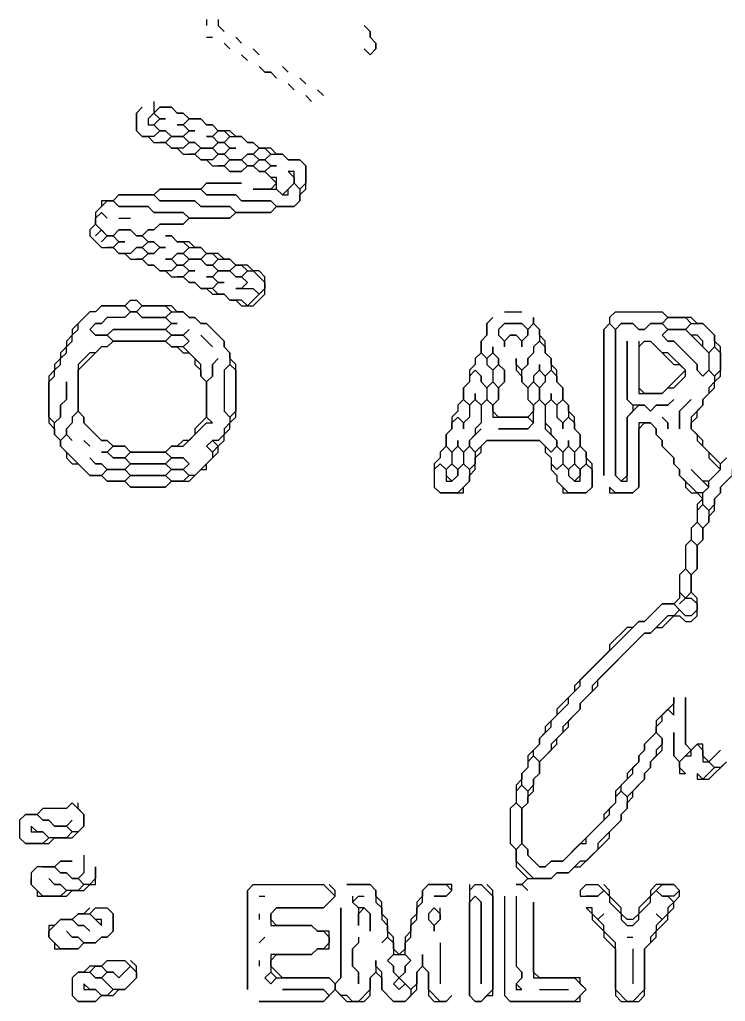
# Model space of a CAD drawing. Header units: metres. Extents: x 29 to 985, y 15 to 633.
# Drawn here: x 362.16 to 385.85, y 58.63 to 91.57 of the extents above; entities that cross this region are included whole.
import ezdxf

# ---------------------------------------------------------------- set-up
doc = ezdxf.new("R2010")
doc.units = ezdxf.units.M
doc.layers.add('ORIGINAL_DRAWING', color=8, linetype='CONTINUOUS')

msp = doc.modelspace()

# ---------------------------------------------------------------- linework, layer by layer
at = {"layer": 'ORIGINAL_DRAWING'}
for points in [[(368.431, 91.569), (368.431, 91.373)], [(368.824, 91.569), (368.824, 91.373), (369.02, 91.176), (368.824, 91.373)], [(373.725, 91.373), (373.922, 91.176), (373.922, 90.98), (374.118, 90.784), (374.118, 90.588), (373.922, 90.392), (373.725, 90.588), (373.922, 90.392), (374.118, 90.588), (374.118, 90.784), (373.922, 90.98), (373.922, 91.176)], [(368.431, 90.98), (368.627, 90.98)], [(369.412, 90.98), (369.608, 90.784)], [(369.02, 90.784), (369.216, 90.588)], [(370, 90.588), (370.196, 90.392)], [(369.608, 90.392), (369.804, 90.196)], [(370.196, 90), (370.392, 89.804), (370.588, 89.804), (370.784, 89.608), (370.588, 89.804), (370.392, 89.804)], [(370.98, 90), (371.176, 89.804)], [(371.569, 89.608), (371.765, 89.412)], [(371.176, 89.412), (371.373, 89.216)], [(371.765, 89.02), (371.961, 88.824)], [(372.157, 89.216), (372.353, 89.02)], [(366.667, 88.824), (366.667, 88.431), (366.471, 88.235), (366.471, 88.039), (366.667, 88.039), (366.863, 87.843), (366.667, 87.647), (366.275, 87.647), (366.078, 87.843), (366.078, 88.431), (366.275, 88.627), (366.078, 88.431), (366.078, 87.843), (366.275, 87.647), (366.471, 87.647), (366.667, 87.451), (367.059, 87.451), (367.255, 87.255), (367.451, 87.255), (367.647, 87.059), (368.039, 87.059), (368.235, 86.863), (368.431, 86.863), (368.627, 86.667), (369.02, 86.667), (369.216, 86.471), (369.608, 86.471), (369.804, 86.667), (370, 86.667), (370.196, 86.471), (370.392, 86.471), (370.784, 86.078), (370.588, 85.882), (370, 85.882), (370.784, 85.882), (370.98, 85.686), (371.176, 85.686), (371.176, 85.882), (371.373, 86.078), (371.569, 85.882), (371.569, 85.49), (371.373, 85.294), (370.784, 85.294), (370.588, 85.49), (369.608, 85.49), (369.412, 85.686), (368.431, 85.686), (368.235, 85.882), (368.431, 86.078), (369.608, 86.078), (368.431, 86.078), (368.235, 85.882), (366.863, 85.882), (366.667, 85.686), (365.49, 85.686), (365.294, 85.49), (364.902, 85.49), (364.902, 85.294), (364.706, 85.098), (364.706, 84.706), (364.51, 84.51), (364.51, 84.314), (364.902, 83.922), (365.294, 83.922), (365.49, 83.725), (365.686, 83.725), (365.882, 83.529), (366.275, 83.529), (366.471, 83.333), (366.667, 83.333), (366.863, 83.137), (367.059, 83.137), (367.255, 82.941), (367.647, 82.941), (367.843, 82.745), (368.039, 82.745), (368.235, 82.549), (368.431, 82.549), (368.627, 82.353), (369.02, 82.353), (369.216, 82.157), (369.412, 82.157), (369.608, 81.961), (370, 81.961), (370.392, 82.353), (370.392, 82.941), (370.196, 83.137), (370, 83.137), (369.804, 83.333), (369.412, 83.333), (369.216, 83.529), (369.02, 83.529), (368.824, 83.725), (368.431, 83.725), (368.235, 83.922), (368.039, 83.922), (367.843, 84.118), (367.451, 84.118), (367.255, 84.314), (367.059, 84.314), (367.255, 84.314), (367.451, 84.118), (367.647, 84.118), (367.843, 83.922), (367.647, 83.725), (367.451, 83.725), (367.255, 83.529), (367.059, 83.529), (367.255, 83.529), (367.451, 83.333), (367.255, 83.137), (366.863, 83.137), (366.667, 83.333), (366.471, 83.333), (366.275, 83.529), (366.471, 83.725), (366.667, 83.725), (366.863, 83.922), (367.059, 83.922), (366.863, 83.922), (366.667, 84.118), (366.471, 84.118), (366.275, 84.314), (366.471, 84.51), (366.667, 84.51), (366.863, 84.706), (367.647, 84.706), (367.843, 84.902), (369.216, 84.902), (369.412, 85.098), (370.588, 85.098), (370.784, 85.294), (371.373, 85.294), (371.569, 85.49), (371.569, 85.686), (371.765, 85.882), (371.765, 86.667), (371.569, 86.863), (371.176, 86.863), (370.98, 87.059), (370.784, 87.059), (370.588, 87.255), (370.196, 87.255), (370, 87.451), (369.804, 87.451), (369.608, 87.647), (369.412, 87.647), (369.216, 87.843), (368.824, 87.843), (368.627, 88.039), (368.431, 88.039), (368.235, 88.235), (367.843, 88.235), (367.647, 88.431), (367.451, 88.431), (367.255, 88.627), (366.863, 88.627)], [(366.667, 88.431), (366.863, 88.627), (367.255, 88.627), (367.451, 88.431), (367.647, 88.431), (367.843, 88.235), (367.647, 88.039), (367.451, 88.039), (367.647, 88.039), (367.843, 87.843), (367.647, 87.647), (367.255, 87.647), (367.059, 87.843), (366.863, 87.843), (366.667, 88.039), (366.863, 88.235), (367.059, 88.235), (366.863, 88.235)], [(366.471, 88.235), (366.667, 88.431), (366.863, 88.235), (366.667, 88.039)], [(367.647, 88.039), (367.843, 88.235), (368.235, 88.235), (368.431, 88.039), (368.627, 88.039), (368.824, 87.843), (368.627, 87.647), (368.431, 87.647), (368.627, 87.647), (368.824, 87.451), (368.627, 87.255), (368.235, 87.255), (368.039, 87.451), (367.843, 87.451), (367.647, 87.647), (367.843, 87.843), (368.039, 87.843), (367.843, 87.843)], [(366.667, 87.647), (366.863, 87.843), (367.059, 87.843), (367.255, 87.647), (367.059, 87.451), (366.863, 87.451)], [(367.059, 87.451), (367.255, 87.647), (367.647, 87.647), (367.843, 87.451), (367.647, 87.255), (367.255, 87.255)], [(368.627, 87.647), (368.824, 87.843), (369.02, 87.843), (369.216, 87.647), (369.02, 87.451), (368.824, 87.451)], [(369.02, 87.451), (369.216, 87.647), (369.608, 87.647), (369.804, 87.451), (370, 87.451), (370.196, 87.255), (370, 87.059), (369.804, 87.059), (369.608, 86.863), (369.216, 86.863), (369.02, 87.059), (369.216, 87.255), (369.412, 87.255), (369.216, 87.255)], [(367.647, 87.255), (367.843, 87.451), (368.039, 87.451), (368.235, 87.255), (368.039, 87.059), (367.843, 87.059)], [(368.627, 87.255), (368.824, 87.451), (369.02, 87.451), (369.216, 87.255), (369.02, 87.059), (368.824, 87.059)], [(368.039, 87.059), (368.235, 87.255), (368.627, 87.255), (368.824, 87.059), (368.627, 86.863), (368.235, 86.863)], [(368.627, 86.863), (368.824, 87.059), (369.02, 87.059), (369.216, 86.863), (369.02, 86.667), (368.824, 86.667)], [(369.608, 86.863), (369.804, 87.059), (370, 87.059), (370.196, 86.863), (370, 86.667), (369.804, 86.667)], [(370, 87.059), (370.196, 87.255), (370.392, 87.255), (370.588, 87.059), (370.392, 86.863), (370.196, 86.863)], [(370.392, 86.863), (370.588, 87.059), (370.98, 87.059), (371.176, 86.863), (371.569, 86.863), (371.765, 86.667), (371.765, 86.078), (371.569, 85.882), (371.373, 86.078), (371.373, 86.471), (371.176, 86.471), (371.373, 86.275), (371.373, 86.078), (370.98, 85.686), (370.784, 85.882), (370.784, 86.275), (370.588, 86.275), (370.392, 86.471), (370.588, 86.667), (370.784, 86.667), (370.588, 86.667)], [(369.02, 86.667), (369.216, 86.863), (369.608, 86.863), (369.804, 86.667), (369.608, 86.471), (369.216, 86.471)], [(370, 86.667), (370.196, 86.863), (370.392, 86.863), (370.588, 86.667), (370.392, 86.471), (370.196, 86.471)], [(365.294, 85.49), (365.49, 85.686), (366.667, 85.686), (366.863, 85.49), (368.039, 85.49), (368.235, 85.294), (369.216, 85.294), (369.412, 85.098), (369.216, 84.902), (367.843, 84.902), (367.647, 85.098), (366.667, 85.098), (366.471, 85.294), (365.49, 85.294)], [(366.667, 85.686), (366.863, 85.882), (368.235, 85.882), (368.431, 85.686), (369.412, 85.686), (369.608, 85.49), (370.588, 85.49), (370.784, 85.294), (370.588, 85.098), (369.412, 85.098), (369.216, 85.294), (368.235, 85.294), (368.039, 85.49), (366.863, 85.49)], [(364.902, 85.294), (365.098, 85.49), (365.294, 85.49), (365.49, 85.294), (366.471, 85.294), (366.667, 85.098), (367.647, 85.098), (367.843, 84.902), (367.647, 84.706), (366.863, 84.706), (366.667, 84.51), (366.471, 84.51), (366.275, 84.314), (366.078, 84.314), (365.882, 84.51), (365.49, 84.51), (365.294, 84.314), (365.098, 84.314), (364.706, 84.706), (364.706, 84.902), (364.902, 85.098), (365.098, 84.902), (364.902, 85.098)], [(365.49, 84.902), (365.882, 84.902)], [(364.706, 84.314), (364.902, 84.51), (365.098, 84.314), (364.902, 84.118)], [(365.294, 84.314), (365.49, 84.51), (365.882, 84.51), (366.078, 84.314), (366.275, 84.314), (366.471, 84.118), (366.275, 83.922), (366.078, 83.922), (365.882, 83.725), (365.49, 83.725), (365.294, 83.922), (365.49, 84.118), (365.686, 84.118), (365.49, 84.118)], [(364.902, 84.118), (365.098, 84.314), (365.294, 84.314), (365.49, 84.118), (365.294, 83.922), (365.098, 83.922)], [(366.275, 83.922), (366.471, 84.118), (366.667, 84.118), (366.863, 83.922), (366.667, 83.725), (366.471, 83.725)], [(365.882, 83.725), (366.078, 83.922), (366.275, 83.922), (366.471, 83.725), (366.275, 83.529), (366.078, 83.529)], [(367.255, 83.529), (367.451, 83.725), (367.647, 83.725), (367.843, 83.529), (367.647, 83.333), (367.451, 83.333)], [(367.647, 83.725), (367.843, 83.922), (368.235, 83.922), (368.431, 83.725), (368.235, 83.529), (367.843, 83.529)], [(368.235, 83.529), (368.431, 83.725), (368.627, 83.725), (368.824, 83.529), (368.627, 83.333), (368.431, 83.333)], [(367.647, 83.333), (367.843, 83.529), (368.235, 83.529), (368.431, 83.333), (368.627, 83.333), (368.824, 83.137), (368.627, 82.941), (368.431, 82.941), (368.627, 82.941), (368.824, 82.745), (368.627, 82.549), (368.235, 82.549), (368.039, 82.745), (367.843, 82.745), (367.647, 82.941), (367.843, 83.137), (368.039, 83.137), (367.843, 83.137)], [(368.627, 83.333), (368.824, 83.529), (369.216, 83.529), (369.412, 83.333), (369.216, 83.137), (368.824, 83.137)], [(367.255, 83.137), (367.451, 83.333), (367.647, 83.333), (367.843, 83.137), (367.647, 82.941), (367.451, 82.941)], [(368.627, 82.941), (368.824, 83.137), (369.216, 83.137), (369.412, 82.941), (369.608, 82.941), (369.804, 82.745), (369.608, 82.549), (369.412, 82.549), (370, 82.549), (370.196, 82.353), (369.804, 81.961), (369.608, 82.157), (369.216, 82.157), (369.02, 82.353), (368.824, 82.353), (368.627, 82.549), (368.824, 82.745), (369.02, 82.745), (368.824, 82.745)], [(369.216, 83.137), (369.412, 83.333), (369.608, 83.333), (369.804, 83.137), (369.608, 82.941), (369.412, 82.941)], [(369.608, 82.941), (369.804, 83.137), (370, 83.137), (370.392, 82.745), (370.392, 82.549), (370.196, 82.353)], [(365.882, 82.157), (365.686, 81.961), (364.902, 81.961), (364.706, 81.765), (364.51, 81.765), (363.922, 81.176), (363.922, 80.98), (363.725, 80.784), (363.725, 80.588), (363.529, 80.392), (363.529, 80.196), (363.333, 80), (363.333, 79.804), (363.137, 79.608), (363.137, 78.039), (363.333, 77.843), (363.333, 77.647), (363.529, 77.451), (363.529, 77.255), (363.725, 77.059), (363.725, 76.863), (363.922, 76.667), (364.118, 76.667), (364.51, 76.275), (364.902, 76.275), (365.098, 76.078), (365.686, 76.078), (365.882, 75.882), (367.059, 75.882), (367.255, 76.078), (367.843, 76.078), (368.235, 76.471), (368.431, 76.471), (368.431, 76.667), (368.824, 77.059), (368.824, 77.255), (369.02, 77.451), (369.02, 77.647), (369.216, 77.843), (369.216, 78.039), (369.412, 78.235), (369.412, 80), (369.216, 80.196), (369.216, 80.392), (369.02, 80.588), (369.02, 80.784), (368.431, 81.373), (368.235, 81.373), (368.039, 81.569), (367.843, 81.569), (367.647, 81.765), (367.451, 81.765), (367.255, 81.961), (366.275, 81.961), (366.078, 82.157)], [(365.686, 81.961), (365.882, 82.157), (366.078, 82.157), (366.275, 81.961), (366.078, 81.765), (365.882, 81.765)], [(364.706, 81.765), (364.902, 81.961), (365.686, 81.961), (365.882, 81.765), (365.686, 81.569), (365.098, 81.569), (364.902, 81.373), (364.706, 81.373), (364.51, 81.176), (364.706, 80.98), (365.098, 80.98), (365.294, 80.784), (365.098, 80.588), (364.902, 80.588), (364.706, 80.392), (364.51, 80.392), (364.118, 80), (364.118, 78.431), (363.922, 78.235), (363.922, 78.039), (363.725, 77.843), (363.725, 77.647), (363.529, 77.451), (363.333, 77.647), (363.333, 78.039), (363.529, 78.235), (363.529, 78.627), (363.725, 78.824), (363.725, 79.412), (363.725, 78.824), (363.529, 78.627), (363.529, 78.235), (363.333, 78.039), (363.137, 78.235), (363.137, 79.412), (363.333, 79.608), (363.333, 79.804), (363.529, 80), (363.529, 80.196), (363.725, 80.392), (363.725, 80.588), (363.922, 80.784), (363.922, 80.98), (364.118, 81.176), (364.118, 81.373), (364.51, 81.765)], [(365.686, 81.569), (365.882, 81.765), (366.078, 81.765), (366.275, 81.569), (367.059, 81.569), (367.255, 81.373), (367.059, 81.176), (365.294, 81.176), (365.098, 80.98), (364.706, 80.98), (364.51, 81.176), (364.706, 81.373), (364.902, 81.373), (365.098, 81.569)], [(366.078, 81.765), (366.275, 81.961), (367.059, 81.961), (367.255, 81.765), (367.059, 81.569), (366.275, 81.569)], [(367.059, 81.569), (367.255, 81.765), (367.647, 81.765), (367.843, 81.569), (368.039, 81.569), (368.235, 81.373), (368.431, 81.373), (369.02, 80.784), (369.02, 80.588), (369.216, 80.392), (369.216, 80), (369.02, 79.804), (369.02, 78.431), (369.216, 78.235), (369.216, 78.039), (369.02, 77.843), (369.02, 77.647), (368.824, 77.451), (368.627, 77.451), (368.431, 77.255), (368.627, 77.059), (368.627, 76.863), (368.039, 76.275), (367.843, 76.275), (367.647, 76.471), (367.843, 76.667), (367.647, 76.863), (367.255, 76.863), (367.059, 77.059), (367.255, 77.255), (367.647, 77.255), (368.431, 78.039), (368.627, 78.039), (368.431, 78.235), (368.431, 79.412), (368.627, 79.608), (368.627, 80), (368.824, 80.196), (368.627, 80), (368.627, 79.608), (368.431, 79.412), (368.235, 79.608), (368.235, 80), (367.647, 80.588), (367.843, 80.784), (367.647, 80.98), (367.843, 81.176), (367.647, 80.98), (367.255, 80.98), (367.059, 81.176), (367.255, 81.373), (367.451, 81.373), (367.255, 81.373)], [(378.431, 81.765), (379.02, 81.765)], [(382.157, 81.765), (381.961, 81.569), (381.961, 81.373), (381.765, 81.176), (381.765, 76.275), (381.765, 81.176), (381.961, 81.373), (382.157, 81.176), (382.157, 76.275), (382.353, 76.078), (382.549, 76.078), (382.549, 78.235), (382.941, 78.627), (383.137, 78.627), (383.333, 78.431), (383.529, 78.627), (383.922, 78.627), (384.118, 78.824), (383.922, 78.627), (383.529, 78.627), (383.333, 78.431), (383.137, 78.627), (382.745, 78.627), (382.549, 78.824), (382.549, 80.784), (382.549, 78.824), (382.745, 78.627), (382.745, 78.431), (382.549, 78.235), (382.549, 76.275), (382.353, 76.078), (382.157, 76.275), (382.157, 81.176), (382.353, 81.373), (382.745, 81.373), (382.941, 81.176), (383.137, 81.176), (383.333, 81.373), (383.725, 81.373), (383.922, 81.176), (383.725, 80.98), (383.922, 80.784), (384.118, 80.784), (384.902, 80), (384.902, 79.804), (385.098, 79.608), (385.294, 79.804), (385.49, 79.608), (385.49, 79.412), (385.294, 79.216), (385.294, 79.02), (385.098, 78.824), (385.098, 78.627), (384.706, 78.235), (384.706, 77.843), (384.902, 77.647), (384.902, 77.451), (385.294, 77.059), (385.294, 76.863), (385.686, 76.471), (385.294, 76.078), (385.098, 76.078), (384.706, 76.471), (385.294, 75.882), (385.098, 75.686), (384.902, 75.686), (384.314, 76.275), (384.314, 76.471), (384.118, 76.667), (384.118, 76.863), (383.725, 77.255), (383.725, 77.451), (383.529, 77.647), (383.529, 77.843), (383.333, 78.039), (382.941, 78.039), (382.941, 75.882), (382.745, 75.686), (382.157, 75.686), (381.961, 75.882), (381.961, 75.686), (382.745, 75.686), (382.941, 75.882), (382.941, 77.843), (383.137, 78.039), (383.333, 78.039), (383.529, 77.843), (383.529, 77.647), (383.725, 77.451), (383.725, 77.255), (384.118, 76.863), (384.118, 76.667), (384.314, 76.471), (384.314, 76.275), (384.51, 76.078), (384.51, 75.882), (384.706, 75.686), (384.902, 75.686), (385.098, 75.49), (384.902, 75.294), (384.902, 74.706), (384.706, 74.51), (384.706, 74.118), (384.51, 73.922), (384.51, 73.137), (384.314, 72.941), (384.314, 72.157), (384.118, 71.961), (383.725, 71.961), (383.137, 71.373), (382.941, 71.373), (382.745, 71.176), (382.549, 71.176), (381.961, 70.588), (381.961, 70.392), (380.784, 69.216), (380.784, 69.02), (380.196, 68.431), (380.196, 68.235), (379.804, 67.843), (379.804, 67.647), (379.608, 67.451), (379.608, 67.255), (379.216, 66.863), (379.216, 66.471), (379.02, 66.275), (379.02, 66.078), (378.824, 65.882), (378.824, 65.294), (378.627, 65.098), (378.627, 63.922), (378.824, 63.725), (378.824, 63.137), (379.216, 62.745), (379.02, 62.549), (378.824, 62.549), (379.02, 62.549), (379.216, 62.353), (379.02, 62.549), (379.216, 62.745), (380, 62.745), (380.196, 62.941), (380.588, 62.941), (380.784, 63.137), (380.98, 63.137), (381.961, 64.118), (381.961, 64.314), (382.353, 64.706), (382.353, 64.902), (382.549, 65.098), (382.549, 65.294), (382.745, 65.49), (382.745, 65.686), (383.137, 66.078), (383.137, 66.275), (383.333, 66.471), (383.333, 66.667), (383.725, 67.059), (383.725, 67.451), (383.529, 67.647), (383.529, 67.843), (383.725, 68.039), (383.725, 68.235), (383.922, 68.431), (384.118, 68.235), (384.118, 68.824), (384.118, 68.627), (383.529, 68.039), (383.529, 67.647), (383.137, 67.255), (383.137, 67.059), (382.941, 66.863), (382.941, 66.667), (382.549, 66.275), (382.549, 66.078), (382.157, 65.686), (382.157, 65.294), (381.765, 64.902), (381.765, 64.706), (380.392, 63.333), (380, 63.333), (379.804, 63.137), (379.608, 63.137), (379.216, 63.529), (379.216, 63.725), (379.02, 63.922), (379.02, 65.098), (379.216, 65.294), (379.216, 65.49), (379.412, 65.686), (379.412, 66.078), (379.608, 66.275), (379.608, 66.667), (380.196, 67.255), (380.196, 67.451), (380.588, 67.843), (380.588, 68.039), (380.98, 68.431), (380.98, 68.627), (381.569, 69.216), (381.569, 69.412), (383.137, 70.98), (383.333, 70.98), (383.529, 71.176), (383.725, 71.176), (384.118, 71.569), (384.314, 71.569), (384.51, 71.373), (384.706, 71.373), (384.902, 71.569), (384.902, 72.157), (384.706, 72.353), (384.706, 72.941), (384.902, 73.137), (384.902, 73.922), (385.098, 74.118), (385.098, 74.51), (385.294, 74.706), (385.294, 74.902), (385.49, 75.098), (385.49, 75.49), (385.686, 75.686), (385.686, 75.882), (386.078, 76.275)], [(381.961, 81.569), (382.157, 81.765), (383.725, 81.765), (383.922, 81.569), (383.725, 81.373), (383.333, 81.373), (383.137, 81.176), (382.941, 81.176), (382.745, 81.373), (382.353, 81.373), (382.157, 81.176), (381.961, 81.373)], [(385.882, 76.863), (385.686, 76.667), (385.098, 77.255), (385.098, 77.451), (384.706, 77.843), (384.706, 78.039), (384.902, 78.235), (384.902, 78.431), (385.098, 78.627), (385.098, 78.824), (385.49, 79.216), (385.49, 79.412), (385.686, 79.608), (385.686, 80.588), (385.49, 80.784), (385.49, 80.98), (385.098, 81.373), (384.902, 81.373), (384.706, 81.569), (383.922, 81.569), (383.725, 81.765)], [(378.039, 81.569), (377.843, 81.373), (377.843, 80.98), (377.647, 80.784), (377.647, 80.392), (377.451, 80.196), (377.451, 80), (377.255, 79.804), (377.255, 79.412), (377.059, 79.216), (377.059, 78.824), (376.863, 78.627), (376.863, 78.431), (376.667, 78.235), (376.667, 77.843), (376.471, 77.647), (376.471, 77.255), (376.275, 77.059), (376.275, 76.863), (376.078, 76.667), (376.078, 75.882), (376.275, 75.686), (377.059, 75.686), (377.059, 75.882), (377.255, 76.078), (377.255, 76.275), (377.451, 76.471), (377.451, 76.863), (377.647, 77.059), (377.647, 77.255), (377.843, 77.451), (379.608, 77.451), (379.804, 77.255), (379.804, 77.059), (380, 76.863), (380, 76.471), (380.196, 76.275), (380.196, 76.078), (380.392, 75.882), (380.392, 75.686), (381.176, 75.686), (381.373, 75.882), (381.373, 76.667), (381.176, 76.863), (381.176, 77.059), (380.98, 77.255), (380.98, 77.647), (380.784, 77.843), (380.784, 78.235), (380.588, 78.431), (380.588, 78.627), (380.392, 78.824), (380.392, 79.216), (380.196, 79.412), (380.196, 79.804), (380, 80), (380, 80.196), (379.804, 80.392), (379.804, 80.784), (379.608, 80.98), (379.608, 81.176), (379.412, 81.373), (379.412, 81.569), (379.412, 81.373), (379.216, 81.176), (379.02, 81.373), (378.431, 81.373), (378.235, 81.176), (378.235, 80.98), (378.431, 80.784), (378.431, 80.588), (378.431, 80.784), (378.627, 80.98), (378.824, 80.98), (379.02, 80.784), (379.02, 80.588), (379.02, 80.784), (379.216, 80.98), (379.216, 81.176), (379.412, 81.373), (379.608, 81.176), (379.608, 80.784), (379.412, 80.588), (379.412, 80.392), (379.216, 80.196), (379.216, 80), (379.02, 79.804), (378.824, 80), (378.824, 80.196), (378.824, 79.804), (379.02, 79.608), (379.02, 79.412), (379.216, 79.216), (379.216, 78.824), (379.412, 78.627), (379.412, 78.431), (379.216, 78.235), (378.235, 78.235), (378.039, 78.431), (378.039, 78.627), (378.235, 78.824), (378.235, 79.216), (378.431, 79.412), (378.431, 79.804), (378.235, 80), (378.235, 80.196), (378.039, 80.392), (378.039, 80.588), (378.039, 80.392), (377.843, 80.196), (377.647, 80.392), (377.647, 80.784), (377.843, 80.98), (377.843, 81.373)], [(378.235, 81.176), (378.431, 81.373), (379.02, 81.373), (379.216, 81.176), (379.216, 80.98), (379.02, 80.784), (378.824, 80.98), (378.627, 80.98), (378.431, 80.784), (378.235, 80.98)], [(383.725, 81.373), (383.922, 81.569), (384.51, 81.569), (384.706, 81.373), (384.51, 81.176), (383.922, 81.176)], [(384.51, 81.176), (384.706, 81.373), (385.098, 81.373), (385.49, 80.98), (385.49, 80.588), (385.294, 80.392), (385.098, 80.588), (385.098, 80.784), (384.902, 80.98), (384.706, 80.98)], [(365.098, 80.98), (365.294, 81.176), (367.059, 81.176), (367.255, 80.98), (367.059, 80.784), (365.294, 80.784)], [(383.725, 80.98), (383.922, 81.176), (384.51, 81.176), (385.294, 80.392), (385.294, 79.804), (385.098, 79.608), (384.902, 79.804), (384.902, 80), (384.118, 80.784), (383.922, 80.784)], [(365.098, 80.588), (365.294, 80.784), (367.059, 80.784), (367.255, 80.588), (367.451, 80.588), (367.647, 80.392), (367.843, 80.392), (368.039, 80.196), (368.039, 80), (368.235, 79.804), (368.235, 79.608), (368.431, 79.412), (368.431, 78.235), (368.039, 77.843), (368.039, 77.647), (367.843, 77.451), (367.647, 77.451), (367.451, 77.255), (367.255, 77.255), (367.059, 77.059), (365.882, 77.059), (365.686, 77.255), (365.294, 77.255), (365.098, 77.451), (364.902, 77.451), (364.314, 78.039), (364.314, 78.235), (364.118, 78.431), (364.118, 79.804), (364.902, 80.588)], [(367.059, 80.784), (367.255, 80.98), (367.647, 80.98), (367.843, 80.784), (367.647, 80.588), (367.255, 80.588)], [(368.235, 80.98), (368.627, 80.588)], [(379.412, 80.588), (379.608, 80.784), (379.804, 80.588), (379.804, 80.392), (380, 80.196), (380, 79.804), (379.804, 79.608), (379.608, 79.804), (379.608, 80), (379.608, 79.804), (379.412, 79.608), (379.412, 79.412), (379.216, 79.216), (379.02, 79.412), (379.02, 79.804), (379.216, 80), (379.216, 80.196), (379.412, 80.392)], [(382.941, 80.588), (383.137, 80.784), (383.333, 80.784), (384.118, 80), (384.314, 80), (384.51, 79.804), (383.725, 79.02), (383.137, 79.02), (382.941, 79.216)], [(382.941, 80.784), (382.941, 79.02), (383.725, 79.02), (383.922, 79.216), (384.118, 79.216), (384.51, 79.608), (384.51, 79.804), (383.922, 80.392), (383.725, 80.392), (383.333, 80.784)], [(377.451, 80.196), (377.647, 80.392), (377.843, 80.196), (377.843, 80), (378.039, 79.804), (378.039, 79.412), (377.843, 79.216), (377.647, 79.412), (377.647, 79.608), (377.451, 79.804)], [(377.843, 80.196), (378.039, 80.392), (378.235, 80.196), (378.235, 80), (378.039, 79.804), (377.843, 80)], [(385.294, 80.392), (385.49, 80.588), (385.686, 80.392), (385.686, 79.804), (385.49, 79.608), (385.294, 79.804)], [(369.02, 79.804), (369.216, 80), (369.412, 79.804), (369.412, 78.431), (369.216, 78.235), (369.02, 78.431)], [(377.255, 79.608), (377.451, 79.804), (377.647, 79.608), (377.647, 79.412), (377.843, 79.216), (377.843, 78.824), (377.647, 78.627), (377.451, 78.824), (377.451, 79.02), (377.451, 78.824), (377.255, 78.627), (377.059, 78.824), (377.059, 79.216), (377.255, 79.412)], [(378.039, 79.804), (378.235, 80), (378.431, 79.804), (378.431, 79.412), (378.235, 79.216), (378.039, 79.412)], [(379.412, 79.608), (379.608, 79.804), (379.804, 79.608), (379.804, 79.412), (379.608, 79.216), (379.412, 79.412)], [(379.804, 79.608), (380, 79.804), (380.196, 79.608), (380.196, 79.412), (380.392, 79.216), (380.392, 78.824), (380.196, 78.627), (380, 78.824), (380, 79.02), (380, 78.824), (379.804, 78.627), (379.608, 78.824), (379.608, 79.216), (379.804, 79.412)], [(377.843, 79.216), (378.039, 79.412), (378.235, 79.216), (378.235, 78.824), (378.039, 78.627), (377.843, 78.824)], [(379.216, 79.216), (379.412, 79.412), (379.608, 79.216), (379.608, 78.824), (379.412, 78.627), (379.216, 78.824)], [(377.255, 78.627), (377.451, 78.824), (377.647, 78.627), (377.647, 78.039), (377.451, 77.843), (377.451, 77.647), (377.255, 77.451), (377.255, 77.255), (377.059, 77.059), (376.863, 77.255), (376.863, 77.451), (376.863, 77.255), (376.667, 77.059), (376.471, 77.255), (376.471, 77.647), (376.667, 77.843), (376.667, 78.039), (376.863, 78.235), (377.059, 78.039), (377.059, 77.843), (377.059, 78.039), (377.255, 78.235)], [(376.863, 78.627), (377.059, 78.824), (377.255, 78.627), (377.255, 78.235), (377.059, 78.039), (376.863, 78.235)], [(377.647, 78.627), (377.843, 78.824), (378.039, 78.627), (378.039, 78.235), (379.216, 78.235), (379.412, 78.039), (379.216, 77.843), (378.235, 77.843), (379.216, 77.843), (379.412, 78.039), (379.412, 78.627), (379.608, 78.824), (379.804, 78.627), (379.804, 77.843), (380.196, 77.451), (380.196, 77.255), (380, 77.059), (379.608, 77.451), (377.843, 77.451), (377.451, 77.059), (377.255, 77.255), (377.255, 77.451), (377.647, 77.843)], [(379.804, 78.627), (380, 78.824), (380.196, 78.627), (380.196, 78.235), (380.392, 78.039), (380.392, 77.843), (380.392, 78.039), (380.588, 78.235), (380.784, 78.039), (380.784, 77.843), (380.98, 77.647), (380.98, 77.255), (380.784, 77.059), (380.588, 77.255), (380.588, 77.451), (380.588, 77.255), (380.392, 77.059), (380.196, 77.255), (380.196, 77.451), (380, 77.647), (380, 77.843), (379.804, 78.039)], [(380.196, 78.627), (380.392, 78.824), (380.588, 78.627), (380.588, 78.235), (380.392, 78.039), (380.196, 78.235)], [(384.706, 78.824), (384.314, 78.431), (384.314, 77.843), (384.314, 78.431)], [(363.922, 78.235), (364.118, 78.431), (364.314, 78.235), (364.314, 78.039), (364.902, 77.451), (365.098, 77.451), (365.294, 77.255), (365.098, 77.059), (364.902, 77.059), (365.098, 77.059), (365.294, 76.863), (365.686, 76.863), (365.882, 76.667), (365.686, 76.471), (365.098, 76.471), (364.902, 76.667), (364.706, 76.667), (364.51, 76.863), (364.706, 76.667), (364.902, 76.667), (365.098, 76.471), (364.902, 76.275), (364.51, 76.275), (363.529, 77.255), (363.529, 77.451), (363.725, 77.647), (363.922, 77.451), (363.725, 77.647), (363.725, 77.843), (363.922, 78.039)], [(383.725, 78.235), (383.922, 78.039), (383.922, 77.843), (383.922, 78.039)], [(364.314, 77.451), (364.51, 77.255)], [(368.431, 77.255), (368.627, 77.451), (368.824, 77.255), (368.627, 77.059)], [(365.098, 77.059), (365.294, 77.255), (365.686, 77.255), (365.882, 77.059), (365.686, 76.863), (365.294, 76.863)], [(376.275, 77.059), (376.471, 77.255), (376.667, 77.059), (376.667, 76.667), (376.471, 76.471), (376.275, 76.667)], [(376.667, 77.059), (376.863, 77.255), (377.059, 77.059), (377.059, 76.667), (376.863, 76.471), (376.667, 76.667)], [(377.059, 77.059), (377.255, 77.255), (377.451, 77.059), (377.451, 76.667), (377.255, 76.471), (377.059, 76.667)], [(380, 77.059), (380.196, 77.255), (380.392, 77.059), (380.392, 76.667), (380.196, 76.471), (380, 76.667)], [(380.392, 77.059), (380.588, 77.255), (380.784, 77.059), (380.784, 76.667), (380.588, 76.471), (380.392, 76.667)], [(380.784, 77.059), (380.98, 77.255), (381.176, 77.059), (381.176, 76.667), (380.98, 76.471), (380.784, 76.667)], [(365.686, 76.863), (365.882, 77.059), (367.059, 77.059), (367.255, 76.863), (367.059, 76.667), (365.882, 76.667)], [(367.059, 76.667), (367.255, 76.863), (367.647, 76.863), (367.843, 76.667), (367.647, 76.471), (367.255, 76.471)], [(386.078, 77.059), (386.275, 76.863), (386.275, 76.667), (386.078, 76.471), (386.078, 76.275), (385.686, 75.882), (385.686, 75.686), (385.49, 75.49), (385.49, 75.294), (385.294, 75.098), (385.098, 75.294), (385.098, 75.686), (385.294, 75.882), (385.294, 76.078), (385.686, 76.471), (385.686, 76.667)], [(364.902, 76.275), (365.098, 76.471), (365.686, 76.471), (365.882, 76.275), (365.686, 76.078), (365.098, 76.078)], [(365.686, 76.471), (365.882, 76.667), (367.059, 76.667), (367.255, 76.471), (367.059, 76.275), (365.882, 76.275)], [(367.059, 76.275), (367.255, 76.471), (367.647, 76.471), (367.843, 76.275), (367.647, 76.078), (367.255, 76.078)], [(376.078, 76.471), (376.275, 76.667), (376.471, 76.471), (376.471, 76.078), (376.667, 76.078), (376.863, 76.275), (376.863, 76.471), (377.059, 76.667), (377.255, 76.471), (377.255, 76.078), (376.863, 75.686), (376.275, 75.686), (376.078, 75.882)], [(376.471, 76.471), (376.667, 76.667), (376.863, 76.471), (376.863, 76.275), (376.667, 76.078), (376.471, 76.275)], [(380.196, 76.471), (380.392, 76.667), (380.588, 76.471), (380.588, 76.275), (380.784, 76.078), (380.98, 76.078), (380.98, 76.471), (381.176, 76.667), (381.373, 76.471), (381.373, 75.882), (381.176, 75.686), (380.588, 75.686), (380.196, 76.078)], [(380.588, 76.471), (380.784, 76.667), (380.98, 76.471), (380.98, 76.275), (380.784, 76.078), (380.588, 76.275)], [(365.686, 76.078), (365.882, 76.275), (367.059, 76.275), (367.255, 76.078), (367.059, 75.882), (365.882, 75.882)], [(384.902, 75.098), (385.098, 75.294), (385.294, 75.098), (385.294, 74.706), (385.098, 74.51), (384.902, 74.706)], [(384.706, 74.51), (384.902, 74.706), (385.098, 74.51), (385.098, 74.118), (384.902, 73.922), (384.706, 74.118)], [(384.51, 73.922), (384.706, 74.118), (384.902, 73.922), (384.902, 73.137), (384.706, 72.941), (384.51, 73.137)], [(384.314, 72.941), (384.51, 73.137), (384.706, 72.941), (384.706, 72.353), (384.51, 72.157), (384.314, 72.353)], [(384.314, 71.961), (384.51, 72.157), (384.706, 72.157), (384.902, 71.961), (384.902, 71.765), (384.706, 71.569), (384.51, 71.569), (384.314, 71.765)], [(383.725, 71.961), (384.118, 71.961), (384.314, 71.765), (384.118, 71.569), (383.922, 71.569), (383.333, 70.98), (383.137, 70.98), (381.373, 69.216), (381.373, 69.02), (380.98, 68.627), (380.98, 68.431), (380.392, 67.843), (380.392, 67.647), (380, 67.255), (380, 67.059), (379.608, 66.667), (379.412, 66.863), (379.412, 67.059), (379.608, 67.255), (379.608, 67.451), (380, 67.843), (380, 68.039), (380.588, 68.627), (380.588, 68.824), (380.98, 69.216), (380.98, 69.412), (382.941, 71.373), (383.137, 71.373)], [(385.882, 66.667), (385.686, 66.471), (385.49, 66.471), (385.294, 66.667), (385.686, 67.059), (385.294, 66.667), (385.098, 66.863), (385.098, 67.255), (384.902, 67.255), (384.706, 67.059), (384.51, 67.255), (384.51, 68.824), (384.51, 67.255), (384.706, 67.059), (384.314, 66.667), (384.118, 66.863), (384.118, 67.647), (384.118, 66.863), (384.314, 66.667), (384.314, 66.275), (384.51, 66.275), (384.314, 66.471), (384.314, 66.667), (384.51, 66.863), (384.706, 66.863), (384.706, 67.059), (384.902, 67.255), (385.098, 67.059), (385.098, 66.667), (385.294, 66.667), (385.49, 66.471), (385.098, 66.078), (384.902, 66.275), (384.902, 66.078), (385.294, 66.078), (385.882, 66.667)], [(383.529, 67.647), (383.725, 67.451), (383.725, 67.255), (383.529, 67.059), (383.529, 66.863), (383.333, 66.667), (383.333, 66.471), (383.137, 66.275), (383.137, 66.078), (382.549, 65.49), (382.353, 65.686), (382.353, 65.882), (382.745, 66.275), (382.745, 66.471), (382.941, 66.667), (382.941, 66.863), (383.137, 67.059), (383.137, 67.255)], [(379.216, 66.667), (379.412, 66.863), (379.608, 66.667), (379.608, 66.275), (379.412, 66.078), (379.412, 65.882), (379.216, 65.686), (379.02, 65.882), (379.02, 66.275), (379.216, 66.471)], [(378.824, 65.686), (379.02, 65.882), (379.216, 65.686), (379.216, 65.294), (379.02, 65.098), (378.824, 65.294)], [(382.157, 65.49), (382.353, 65.686), (382.549, 65.49), (382.549, 65.098), (382.353, 64.902), (382.353, 64.706), (381.569, 63.922), (381.569, 63.725), (381.176, 63.333), (380.98, 63.333), (380.588, 62.941), (380.196, 62.941), (380, 62.745), (379.412, 62.745), (378.824, 63.333), (378.824, 63.725), (379.02, 63.922), (379.216, 63.725), (379.216, 63.529), (379.608, 63.137), (379.804, 63.137), (380, 63.333), (380.392, 63.333), (380.98, 63.922), (381.176, 63.922), (381.176, 64.118), (381.961, 64.902), (381.961, 65.098), (382.157, 65.294)], [(363.922, 65.294), (363.725, 65.098), (362.941, 65.098), (362.745, 64.902), (362.353, 64.902), (362.157, 64.706), (362.157, 64.118), (362.353, 63.922), (363.137, 63.922), (363.333, 64.118), (363.922, 64.118), (364.314, 64.51), (364.314, 64.902), (364.118, 65.098), (364.118, 65.294)], [(363.725, 65.098), (363.922, 65.294), (364.314, 64.902), (364.314, 64.51), (364.118, 64.314), (363.922, 64.314), (363.725, 64.51), (363.922, 64.706), (363.725, 64.51), (363.333, 64.51), (363.137, 64.706), (362.941, 64.706), (362.745, 64.902), (362.941, 65.098)], [(378.627, 65.098), (378.824, 65.294), (379.02, 65.098), (379.02, 63.922), (378.824, 63.725), (378.627, 63.922)], [(362.157, 64.706), (362.353, 64.902), (362.745, 64.902), (362.941, 64.706), (363.137, 64.706), (363.333, 64.51), (363.725, 64.51), (363.922, 64.314), (363.725, 64.118), (363.137, 64.118), (362.941, 64.314), (362.745, 64.314), (362.549, 64.51), (362.549, 64.314), (362.941, 64.314), (363.137, 64.118), (362.941, 63.922), (362.353, 63.922), (362.157, 64.118)], [(364.314, 63.529), (364.314, 62.941), (364.118, 62.745), (363.922, 62.745), (363.725, 62.941), (363.529, 62.941), (363.333, 63.137), (363.529, 63.333), (363.922, 63.333), (363.529, 63.333), (363.333, 63.137), (362.745, 63.137), (362.549, 62.941), (362.549, 62.549), (362.745, 62.353), (362.745, 62.157), (363.725, 62.157), (363.922, 62.353), (364.314, 62.353), (364.51, 62.549), (364.706, 62.549), (364.706, 63.137), (364.706, 62.745), (364.51, 62.549), (364.314, 62.549), (364.118, 62.745), (364.314, 62.941)], [(362.941, 63.137), (363.333, 63.137), (363.529, 62.941), (363.725, 62.941), (363.922, 62.745), (364.118, 62.745), (364.314, 62.549), (364.118, 62.353), (363.725, 62.353), (363.529, 62.549), (363.333, 62.549), (363.137, 62.745), (363.333, 62.549), (363.529, 62.549), (363.725, 62.353), (363.529, 62.157), (362.941, 62.157), (362.549, 62.549), (362.549, 62.745)], [(370, 62.549), (369.804, 62.353), (369.804, 59.02), (369.804, 62.353), (370, 62.549), (372.353, 62.549), (372.745, 62.157), (372.353, 61.765), (370.784, 61.765), (370.588, 61.569), (370.588, 61.176), (371.961, 61.176), (372.157, 60.98), (372.353, 60.98), (372.549, 60.784), (372.549, 60.588), (372.353, 60.392), (372.157, 60.392), (371.961, 60.196), (370.588, 60.196), (370.588, 59.608), (370.392, 59.412), (370.588, 59.216), (370.784, 59.412), (372.549, 59.412), (372.745, 59.216), (372.745, 59.02), (372.549, 58.824), (372.353, 59.02), (370.98, 59.02), (372.353, 59.02), (372.549, 58.824), (372.353, 58.627), (370.196, 58.627), (372.353, 58.627), (372.745, 59.02), (373.137, 58.627), (373.725, 58.627), (373.922, 58.824), (373.922, 59.412), (374.118, 59.608), (374.314, 59.412), (374.314, 59.02), (374.706, 58.627), (375.098, 58.627), (375.49, 59.02), (375.49, 59.608), (375.686, 59.804), (375.882, 59.608), (375.882, 58.824), (376.078, 58.627), (376.471, 58.627), (376.667, 58.824), (376.471, 58.627), (376.275, 58.627), (375.882, 59.02), (375.882, 59.608), (375.686, 59.804), (375.686, 60.196), (375.686, 59.804), (375.49, 59.608), (375.49, 59.216), (375.294, 59.02), (374.902, 59.412), (375.098, 59.608), (375.098, 59.804), (375.294, 60), (375.098, 60.196), (375.098, 60.588), (375.294, 60.784), (375.294, 61.176), (375.49, 61.373), (375.49, 61.765), (375.686, 61.961), (375.686, 62.353), (375.882, 62.549), (376.471, 62.549), (376.667, 62.353), (376.471, 62.157), (376.078, 62.157), (376.471, 62.157), (376.667, 62.353), (376.667, 62.549), (375.882, 62.549), (375.686, 62.353), (375.686, 62.157), (375.49, 61.961), (375.49, 61.569), (375.294, 61.373), (375.294, 60.98), (375.098, 60.784), (375.098, 60.392), (374.902, 60.196), (374.706, 60.392), (374.706, 60.784), (374.51, 60.98), (374.51, 61.373), (374.314, 61.569), (374.314, 61.961), (374.118, 62.157), (374.118, 62.353), (373.922, 62.549), (373.137, 62.549), (373.922, 62.549), (374.118, 62.353), (374.118, 61.961), (374.314, 61.765), (374.314, 61.373), (374.51, 61.176), (374.51, 60.784), (374.314, 60.588), (374.51, 60.784), (374.706, 60.588), (374.706, 60.196), (374.51, 60), (374.706, 59.804), (374.706, 59.608), (374.902, 59.412), (374.706, 59.216), (374.902, 59.02), (375.098, 59.216), (375.294, 59.02), (375.294, 58.824), (375.098, 58.627), (374.706, 58.627), (374.314, 59.02), (374.314, 59.608), (374.118, 59.804), (374.118, 60), (374.118, 59.608), (373.922, 59.412), (373.922, 59.02), (373.529, 58.627), (373.333, 58.627), (373.137, 58.824), (372.941, 58.824), (372.745, 59.02), (372.745, 59.216), (372.941, 59.412), (372.941, 61.765), (372.941, 59.412), (372.745, 59.216), (372.549, 59.412), (370.98, 59.412), (370.588, 59.804), (370.588, 60), (370.784, 60.196), (371.961, 60.196), (372.157, 60.392), (372.549, 60.392), (372.549, 60.98), (372.157, 60.98), (371.961, 61.176), (370.784, 61.176), (370.588, 61.373), (370.588, 61.569), (370.784, 61.765), (372.353, 61.765), (372.745, 62.157), (372.745, 62.353), (372.549, 62.549)], [(377.255, 62.353), (377.451, 62.549), (377.647, 62.549), (378.039, 62.157), (378.039, 59.02), (377.647, 58.627), (377.451, 58.627), (377.255, 58.824), (377.255, 61.961), (377.451, 62.157), (377.647, 61.961), (377.647, 59.216), (377.647, 61.961)], [(377.255, 62.549), (377.255, 58.824), (377.451, 58.627), (377.647, 58.627), (377.843, 58.824), (378.039, 58.824), (378.039, 62.353), (377.843, 62.549)], [(380.98, 62.353), (381.176, 62.549), (381.569, 62.549), (381.765, 62.353), (381.569, 62.157), (381.176, 62.157)], [(381.176, 62.549), (380.98, 62.353), (380.98, 62.157), (381.569, 62.157), (381.765, 62.353), (381.961, 62.157), (381.961, 61.961), (382.353, 61.569), (382.353, 61.373), (382.549, 61.176), (382.745, 61.176), (382.941, 61.373), (382.941, 61.569), (383.333, 61.961), (383.333, 62.157), (383.529, 62.353), (383.725, 62.157), (383.922, 62.157), (384.118, 61.961), (383.922, 61.765), (383.922, 61.569), (383.725, 61.373), (383.529, 61.569), (383.725, 61.373), (383.529, 61.176), (383.529, 60.98), (383.333, 60.784), (383.333, 60.588), (383.137, 60.392), (383.137, 59.02), (382.745, 58.627), (382.549, 58.627), (382.157, 59.02), (382.157, 60.588), (381.765, 60.98), (381.765, 61.176), (381.569, 61.373), (381.765, 61.569), (381.569, 61.373), (381.373, 61.569), (381.373, 61.765), (381.176, 61.765), (381.373, 61.569), (381.373, 61.373), (381.765, 60.98), (381.765, 60.784), (382.157, 60.392), (382.157, 58.824), (382.353, 58.627), (382.941, 58.627), (383.137, 58.824), (383.137, 60.392), (383.529, 60.784), (383.529, 60.98), (383.922, 61.373), (383.922, 61.569), (384.118, 61.765), (384.118, 61.961), (384.314, 62.157), (384.314, 62.353), (384.118, 62.549), (383.529, 62.549), (383.333, 62.353), (383.333, 62.157), (382.941, 61.765), (382.941, 61.569), (382.745, 61.373), (382.549, 61.373), (382.353, 61.569), (382.353, 61.765), (381.961, 62.157), (381.961, 62.353), (381.765, 62.549)], [(383.529, 62.353), (383.725, 62.549), (384.118, 62.549), (384.314, 62.353), (384.118, 62.157), (383.725, 62.157)], [(370.196, 62.157), (370.392, 62.157)], [(373.333, 62.157), (373.333, 61.961), (373.529, 61.765), (373.529, 61.176), (373.529, 61.569), (373.725, 61.765), (373.922, 61.569), (373.922, 60.98), (373.922, 61.569), (373.725, 61.765), (373.529, 61.765), (373.333, 61.961), (373.529, 62.157), (373.725, 62.157)], [(378.431, 62.157), (378.431, 58.824), (378.627, 58.627), (380.98, 58.627), (380.98, 58.824), (381.176, 59.02), (380.98, 59.216), (380.98, 59.412), (379.608, 59.412), (379.412, 59.608), (379.412, 61.961), (379.412, 59.412), (380.784, 59.412), (381.176, 59.02), (380.784, 58.627), (378.627, 58.627), (378.431, 58.824)], [(378.824, 62.157), (378.824, 59.804), (379.02, 59.608), (379.02, 59.412), (378.824, 59.216), (378.824, 59.02), (379.02, 59.02), (378.824, 59.216), (379.02, 59.412), (379.02, 59.608), (378.824, 59.804)], [(364.51, 61.569), (364.706, 61.765), (365.098, 61.765), (365.294, 61.569), (365.294, 60.98), (365.098, 60.784), (364.902, 60.784), (364.706, 60.588), (364.314, 60.588), (364.118, 60.784), (363.922, 60.784), (363.725, 60.98), (363.922, 60.784), (364.118, 60.784), (364.314, 60.588), (364.118, 60.392), (363.529, 60.392), (363.137, 60.784), (363.137, 60.98), (363.529, 61.373), (363.922, 61.373), (364.118, 61.176), (364.314, 61.176), (364.51, 60.98), (364.314, 61.176), (364.118, 61.176), (363.922, 61.373), (364.118, 61.569), (364.51, 61.569), (364.902, 61.176), (364.902, 61.373), (364.706, 61.373)], [(364.51, 61.765), (364.314, 61.569), (364.118, 61.569), (363.922, 61.373), (363.529, 61.373), (363.333, 61.176), (363.137, 61.176), (363.137, 60.784), (363.333, 60.588), (363.333, 60.392), (364.118, 60.392), (364.314, 60.588), (364.706, 60.588), (364.902, 60.784), (365.098, 60.784), (365.294, 60.98), (365.294, 61.569), (365.098, 61.765)], [(375.882, 61.569), (376.078, 61.765), (376.275, 61.569), (376.275, 61.373), (376.078, 61.176), (375.882, 61.373)], [(376.078, 61.765), (375.882, 61.569), (375.882, 61.373), (376.078, 61.176), (376.078, 60.98), (376.078, 61.176), (376.275, 61.373), (376.275, 61.765)], [(370.196, 61.569), (370.196, 61.373)], [(370.392, 60.784), (370.196, 60.588)], [(373.529, 60.784), (373.529, 60.588), (373.333, 60.392), (373.333, 59.804), (373.529, 59.608), (373.529, 59.216), (373.529, 59.608), (373.333, 59.804), (373.333, 60.392), (373.529, 60.588)], [(382.549, 60.784), (382.745, 60.784)], [(376.275, 60.588), (376.275, 59.216)], [(382.745, 60.392), (382.745, 59.216)], [(365.098, 60), (364.902, 59.804), (364.51, 59.804), (364.314, 59.608), (364.118, 59.608), (363.922, 59.412), (363.922, 58.824), (364.118, 58.627), (364.706, 58.627), (364.902, 58.824), (365.294, 58.824), (365.49, 59.02), (365.686, 59.02), (366.078, 59.412), (366.078, 59.804), (365.882, 60)], [(364.902, 59.804), (365.098, 60), (365.686, 60), (365.882, 59.804), (365.49, 59.412), (365.294, 59.608), (365.098, 59.608)], [(370.196, 60), (370.196, 59.804)], [(374.51, 60), (374.706, 60.196), (375.098, 60.196), (375.294, 60), (375.098, 59.804), (375.098, 59.608), (374.902, 59.412), (374.706, 59.608), (374.706, 59.804)], [(364.51, 59.608), (364.706, 59.804), (364.902, 59.804), (365.098, 59.608), (364.902, 59.412), (364.706, 59.412)], [(365.882, 59.804), (366.078, 59.608), (366.078, 59.412), (365.686, 59.02), (365.294, 59.02), (364.902, 59.412), (365.098, 59.608), (365.294, 59.608), (365.49, 59.412)], [(363.922, 59.412), (364.118, 59.608), (364.51, 59.608), (364.706, 59.412), (364.902, 59.412), (365.294, 59.02), (365.098, 58.824), (364.902, 58.824), (364.706, 59.02), (364.51, 59.02), (364.314, 59.216), (364.314, 59.02), (364.706, 59.02), (364.902, 58.824), (364.706, 58.627), (364.118, 58.627), (363.922, 58.824)], [(370.392, 59.412), (370.588, 59.608), (370.784, 59.412), (370.588, 59.216)], [(374.706, 59.216), (374.902, 59.412), (375.098, 59.216), (374.902, 59.02)], [(379.608, 59.02), (380.588, 59.02)]]:
    msp.add_lwpolyline(points, dxfattribs=at)

doc.saveas('drawing.dxf')
